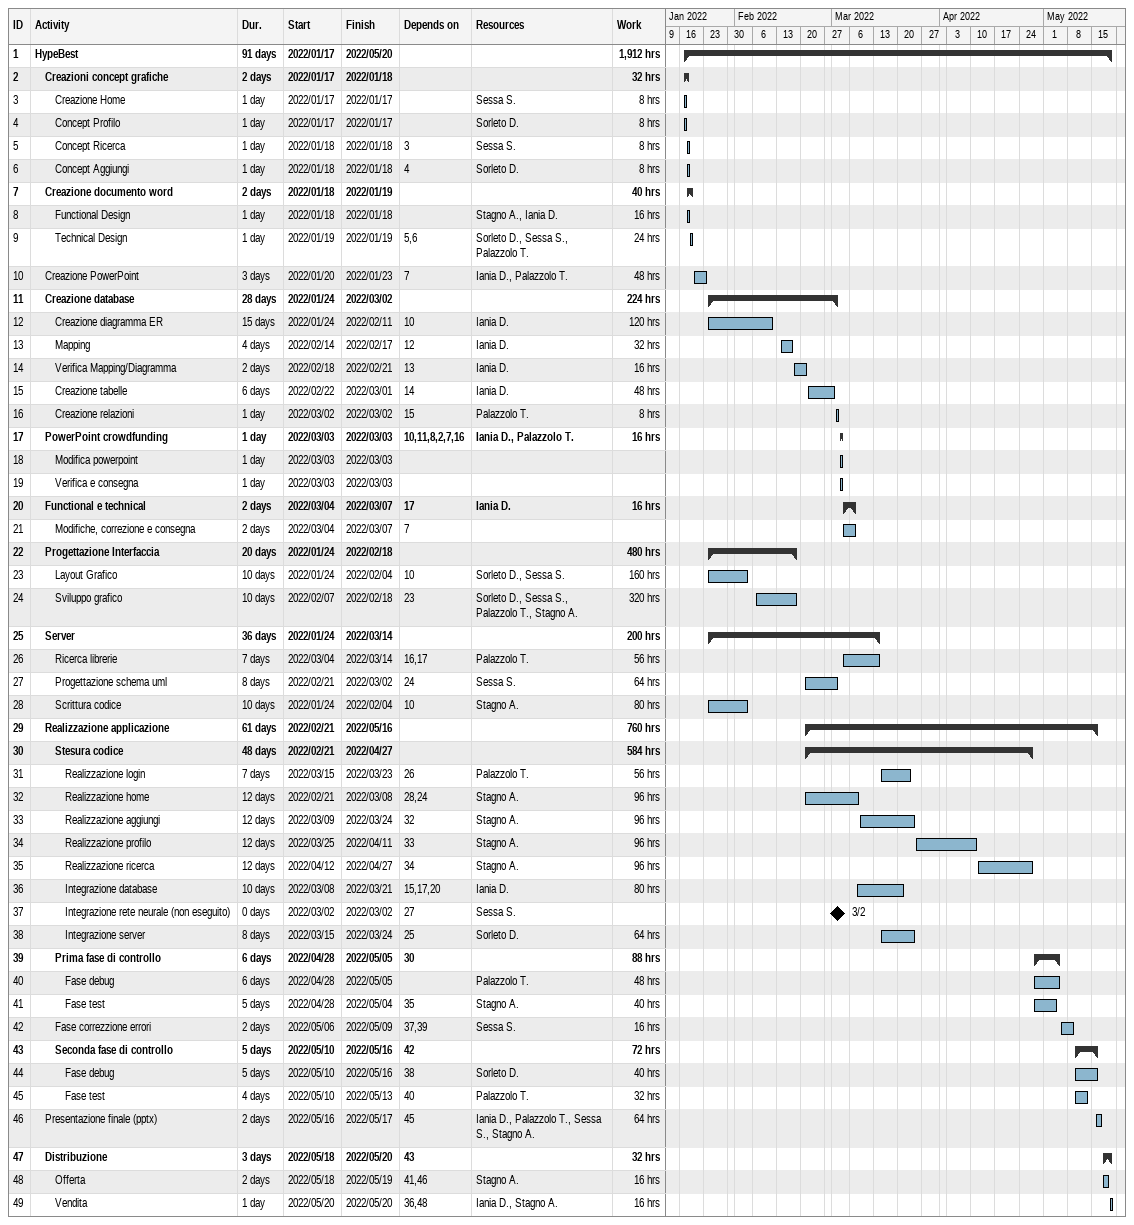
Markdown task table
| ID | Level | Task | Duration | Start | Finish | Predecessors | Resources | Work (h) |
|---|---|---|---|---|---|---|---|---|
| 1 | 1 | **HypeBest** | 91d | 2022-01-17 | 2022-05-20 |  |  | 1912 |
| 2 | 2 | **Creazioni concept grafiche** | 2d | 2022-01-17 | 2022-01-18 |  |  | 32 |
| 3 | 3 | Creazione Home | 1d | 2022-01-17 | 2022-01-17 |  | Sessa S. | 8 |
| 4 | 3 | Concept Profilo | 1d | 2022-01-17 | 2022-01-17 |  | Sorleto D. | 8 |
| 5 | 3 | Concept Ricerca | 1d | 2022-01-18 | 2022-01-18 | 3 | Sessa S. | 8 |
| 6 | 3 | Concept Aggiungi | 1d | 2022-01-18 | 2022-01-18 | 4 | Sorleto D. | 8 |
| 7 | 2 | **Creazione documento word** | 2d | 2022-01-18 | 2022-01-19 |  |  | 40 |
| 8 | 3 | Functional Design | 1d | 2022-01-18 | 2022-01-18 |  | Stagno A., Iania D. | 16 |
| 9 | 3 | Technical Design | 1d | 2022-01-19 | 2022-01-19 | 5, 6 | Sorleto D., Sessa S., Palazzolo T. | 24 |
| 10 | 2 | Creazione PowerPoint | 3d | 2022-01-20 | 2022-01-23 | 7 | Iania D., Palazzolo T. | 48 |
| 11 | 2 | **Creazione database** | 28d | 2022-01-24 | 2022-03-02 |  |  | 224 |
| 12 | 3 | Creazione diagramma ER | 15d | 2022-01-24 | 2022-02-11 | 10 | Iania D. | 120 |
| 13 | 3 | Mapping | 4d | 2022-02-14 | 2022-02-17 | 12 | Iania D. | 32 |
| 14 | 3 | Verifica Mapping/Diagramma | 2d | 2022-02-18 | 2022-02-21 | 13 | Iania D. | 16 |
| 15 | 3 | Creazione tabelle | 6d | 2022-02-22 | 2022-03-01 | 14 | Iania D. | 48 |
| 16 | 3 | Creazione relazioni | 1d | 2022-03-02 | 2022-03-02 | 15 | Palazzolo T. | 8 |
| 17 | 2 | **PowerPoint crowdfunding** | 1d | 2022-03-03 | 2022-03-03 | 10, 11, 8, 2, 7, 16 | Iania D., Palazzolo T. | 16 |
| 18 | 3 | Modifica powerpoint | 1d | 2022-03-03 | 2022-03-03 |  |  |  |
| 19 | 3 | Verifica e consegna | 1d | 2022-03-03 | 2022-03-03 |  |  |  |
| 20 | 2 | **Functional e technical** | 2d | 2022-03-04 | 2022-03-07 | 17 | Iania D. | 16 |
| 21 | 3 | Modifiche, correzione e consegna | 2d | 2022-03-04 | 2022-03-07 | 7 |  |  |
| 22 | 2 | **Progettazione Interfaccia** | 20d | 2022-01-24 | 2022-02-18 |  |  | 480 |
| 23 | 3 | Layout Grafico | 10d | 2022-01-24 | 2022-02-04 | 10 | Sorleto D., Sessa S. | 160 |
| 24 | 3 | Sviluppo grafico | 10d | 2022-02-07 | 2022-02-18 | 23 | Sorleto D., Sessa S., Palazzolo T., Stagno A. | 320 |
| 25 | 2 | **Server** | 36d | 2022-01-24 | 2022-03-14 |  |  | 200 |
| 26 | 3 | Ricerca librerie | 7d | 2022-03-04 | 2022-03-14 | 16, 17 | Palazzolo T. | 56 |
| 27 | 3 | Progettazione schema uml | 8d | 2022-02-21 | 2022-03-02 | 24 | Sessa S. | 64 |
| 28 | 3 | Scrittura codice | 10d | 2022-01-24 | 2022-02-04 | 10 | Stagno A. | 80 |
| 29 | 2 | **Realizzazione applicazione** | 61d | 2022-02-21 | 2022-05-16 |  |  | 760 |
| 30 | 3 | **Stesura codice** | 48d | 2022-02-21 | 2022-04-27 |  |  | 584 |
| 31 | 4 | Realizzazione login | 7d | 2022-03-15 | 2022-03-23 | 26 | Palazzolo T. | 56 |
| 32 | 4 | Realizzazione home | 12d | 2022-02-21 | 2022-03-08 | 28, 24 | Stagno A. | 96 |
| 33 | 4 | Realizzazione aggiungi | 12d | 2022-03-09 | 2022-03-24 | 32 | Stagno A. | 96 |
| 34 | 4 | Realizzazione profilo | 12d | 2022-03-25 | 2022-04-11 | 33 | Stagno A. | 96 |
| 35 | 4 | Realizzazione ricerca | 12d | 2022-04-12 | 2022-04-27 | 34 | Stagno A. | 96 |
| 36 | 4 | Integrazione database | 10d | 2022-03-08 | 2022-03-21 | 15, 17, 20 | Iania D. | 80 |
| 37 | 4 | Integrazione rete neurale (non eseguito) | 0d | 2022-03-02 | 2022-03-02 | 27 | Sessa S. |  |
| 38 | 4 | Integrazione server | 8d | 2022-03-15 | 2022-03-24 | 25 | Sorleto D. | 64 |
| 39 | 3 | **Prima fase di controllo** | 6d | 2022-04-28 | 2022-05-05 | 30 |  | 88 |
| 40 | 4 | Fase debug | 6d | 2022-04-28 | 2022-05-05 |  | Palazzolo T. | 48 |
| 41 | 4 | Fase test | 5d | 2022-04-28 | 2022-05-04 | 35 | Stagno A. | 40 |
| 42 | 3 | Fase correzzione errori | 2d | 2022-05-06 | 2022-05-09 | 37, 39 | Sessa S. | 16 |
| 43 | 3 | **Seconda fase di controllo** | 5d | 2022-05-10 | 2022-05-16 | 42 |  | 72 |
| 44 | 4 | Fase debug | 5d | 2022-05-10 | 2022-05-16 | 38 | Sorleto D. | 40 |
| 45 | 4 | Fase test | 4d | 2022-05-10 | 2022-05-13 | 40 | Palazzolo T. | 32 |
| 46 | 2 | Presentazione finale (pptx) | 2d | 2022-05-16 | 2022-05-17 | 45 | Iania D., Palazzolo T., Sessa S., Stagno A. | 64 |
| 47 | 2 | **Distribuzione** | 3d | 2022-05-18 | 2022-05-20 | 43 |  | 32 |
| 48 | 3 | Offerta | 2d | 2022-05-18 | 2022-05-19 | 41, 46 | Stagno A. | 16 |
| 49 | 3 | Vendita | 1d | 2022-05-20 | 2022-05-20 | 36, 48 | Iania D., Stagno A. | 16 |
